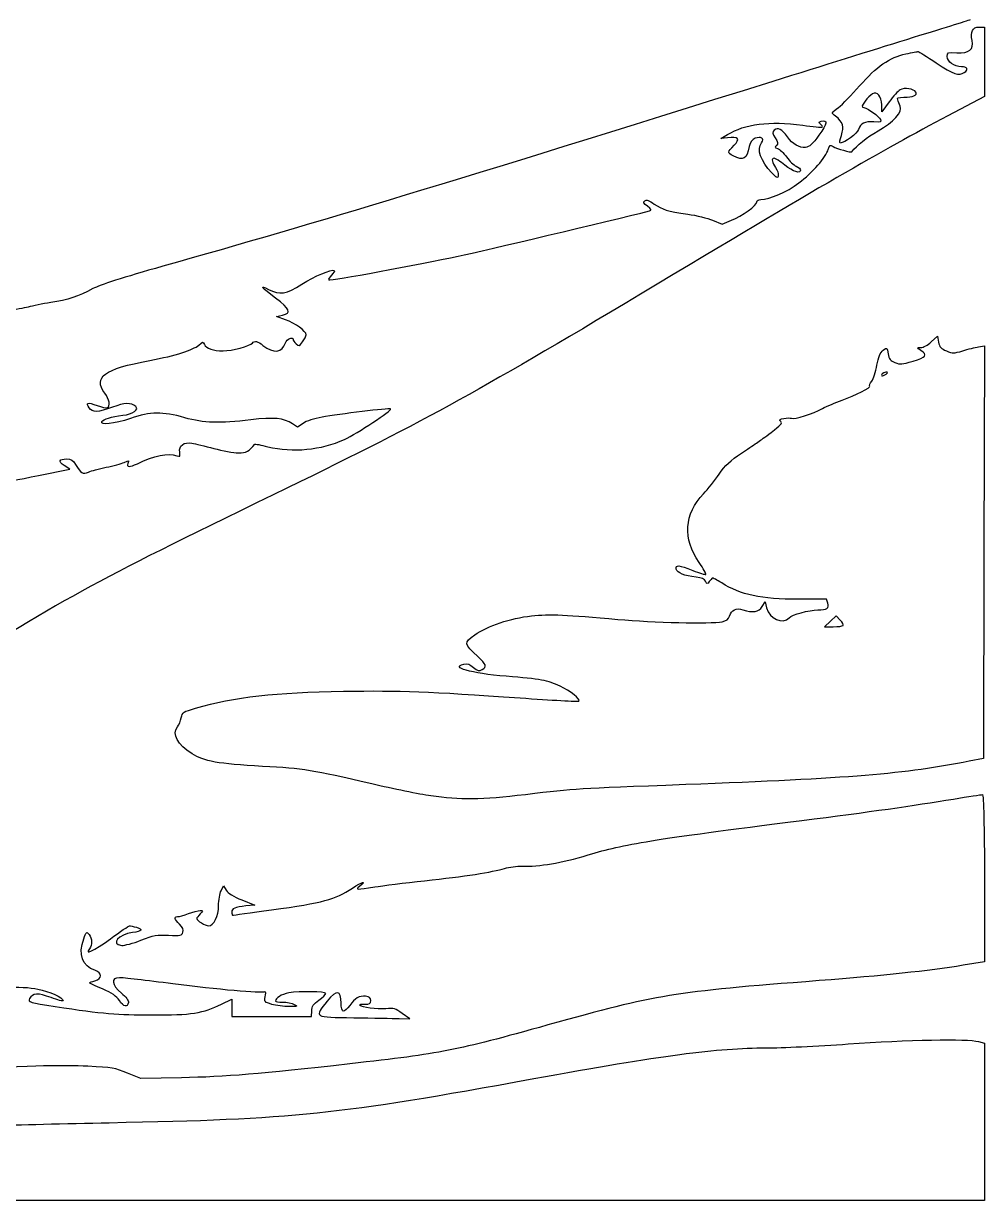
# Model space of a CAD drawing. Extents: x 0 to 500, y 0 to 193.
# Drawn here: x 451.8 to 500, y 0 to 59 of the extents above; entities that cross this region are included whole.
import ezdxf

# ---------------------------------------------------------------- set-up
doc = ezdxf.new("R2010")
doc.units = 0
doc.layers.add('Layer_1', color=7, linetype='CONTINUOUS')

msp = doc.modelspace()

# ---------------------------------------------------------------- linework, layer by layer
at = {"layer": 'Layer_1', "color": 7}
for points in [[(499.733286, 58.869343), (500.005616, 58.869343), (500.004616, 57.127853), (500.003616, 55.386353), (498.165706, 54.415943)], [(495.226636, 55.122953), (494.856886, 54.620863), (494.851886, 54.969843)], [(487.106733, 53.316603), (486.777423, 53.275003), (487.106733, 53.474003)], [(486.367653, 49.178173), (486.842823, 48.983983), (487.313573, 49.176373)], [(464.947573, 44.187353), (464.494863, 44.349183), (464.796733, 44.419983)], [(497.336786, 43.076873), (497.644236, 43.358913), (497.699136, 43.061583)], [(499.702826, 42.825343), (500.005086, 42.874343), (499.977286, 32.526483), (499.949486, 22.178633), (499.235986, 22.035933)], [(465.821433, 38.990493), (465.548753, 38.800323), (465.300133, 38.961843)], [(452.555873, 36.374803), (454.118493, 36.692833), (453.839483, 36.873153)], [(492.150576, 29.960723), (492.077476, 30.163963), (490.682293, 30.163963)], [(488.855423, 29.794523), (489.001913, 30.037463), (489.077213, 29.726783)], [(492.770206, 29.119493), (492.573566, 29.328533), (492.276906, 29.057303), (491.980246, 28.786073), (492.418436, 28.786073)], [(472.232723, 20.298763), (472.232943, 20.298683)], [(500.004036, 16.168293), (500.004036, 11.970933), (498.933786, 11.799463)], [(461.709893, 15.540803), (461.834993, 15.791083), (461.971583, 15.564543)], [(462.752073, 15.080143), (463.395973, 14.822283), (462.956893, 14.778083)], [(461.722503, 9.849923), (462.243903, 10.107723), (462.243903, 9.667693), (462.243903, 9.227663), (464.247193, 9.227663), (466.250483, 9.227663), (466.255483, 9.514303)], [(470.635383, 9.129903), (471.178313, 9.112903), (470.800033, 9.387343)], [(499.703206, 7.977543), (500.005066, 7.891643), (500.005066, 3.947463), (500.005066, 0.003273), (416.017403, 0.003273), (332.029433, 0.003273), (332.088933, 0.312473), (332.088083, 0.312653)], [(459.718683, 6.160183), (457.687953, 6.120183), (457.012543, 6.394563), (457.013093, 6.394473)]]:
    msp.add_lwpolyline(points, dxfattribs=at)
for points in [[(489.332223, 51.559513)], [(495.129806, 41.550083)], [(492.911726, 28.848273)]]:
    msp.add_lwpolyline(points, close=True, dxfattribs=at)
for points in [[(499.296356, 59.233123), (498.907036, 59.117163), (494.449576, 57.726453), (489.390883, 56.142663)], [(499.386566, 58.191713), (499.285966, 58.630413), (499.408266, 58.869343), (499.733286, 58.869343)], [(498.620276, 57.580723), (499.233776, 57.546723), (499.487986, 57.749393), (499.386566, 58.191713)], [(493.740766, 55.918923), (494.585016, 56.895053), (495.251956, 57.356553), (496.060296, 57.523963)], [(496.060296, 57.523963), (496.380576, 57.590263), (496.661476, 57.644563), (496.684526, 57.644563)], [(496.684526, 57.644563), (496.707626, 57.644563), (497.115356, 57.386203), (497.590696, 57.070433)], [(498.139536, 57.396323), (498.139536, 57.598633), (498.159436, 57.606283), (498.620276, 57.580723)], [(498.853036, 56.879063), (498.490256, 56.879063), (498.139536, 57.133313), (498.139536, 57.396323)], [(497.590696, 57.070433), (498.439796, 56.506383), (498.733766, 56.405483), (498.995736, 56.588173)], [(498.995736, 56.588173), (499.213566, 56.740083), (499.145386, 56.879063), (498.853036, 56.879063)], [(489.390883, 56.142663), (473.224443, 51.081173), (466.712483, 49.108293), (458.781453, 46.869163)], [(492.679686, 54.835853), (492.879906, 54.988283), (493.357396, 55.475673), (493.740766, 55.918923)], [(494.382566, 55.518573), (494.295466, 55.468173), (494.129586, 55.300943), (494.013936, 55.146993)], [(494.851886, 54.969843), (494.844886, 55.393353), (494.620476, 55.656253), (494.382566, 55.518573)], [(495.768656, 55.724763), (495.673956, 55.669963), (495.429996, 55.399113), (495.226636, 55.122953)], [(496.568206, 55.605993), (496.475806, 55.773843), (495.980576, 55.847413), (495.768656, 55.724763)], [(495.963826, 55.349253), (496.420386, 55.350253), (496.654056, 55.449983), (496.568206, 55.605993)], [(494.013936, 55.146993), (493.843916, 54.920653), (493.832536, 54.860003), (493.954436, 54.830123)], [(495.653256, 55.214113), (495.610056, 55.322143), (495.670156, 55.348303), (495.963826, 55.349253)], [(495.778766, 54.905833), (495.739166, 55.001733), (495.682766, 55.140433), (495.653256, 55.214113)], [(498.165706, 54.415943), (494.792436, 52.634883), (491.835986, 50.919413), (482.753793, 45.473213)], [(492.530946, 54.398403), (492.316156, 54.558343), (492.316486, 54.559323), (492.679686, 54.835853)], [(492.827016, 53.438143), (492.985546, 53.864333), (492.907316, 54.118183), (492.530946, 54.398403)], [(493.954436, 54.830123), (494.204516, 54.768823), (494.715236, 54.401763), (494.783416, 54.234313)], [(494.668406, 53.662393), (495.460086, 54.110333), (495.902556, 54.605843), (495.778766, 54.905833)], [(487.106733, 53.474003), (488.014483, 54.022573), (489.181163, 54.167223), (490.886806, 53.942673)], [(490.121753, 53.363543), (489.838083, 53.751143), (489.642963, 53.850933), (489.463543, 53.700163)], [(490.886806, 53.942673), (491.396146, 53.875573), (491.835396, 53.836463), (491.862926, 53.855673)], [(491.784826, 53.998313), (491.685026, 54.082213), (491.692926, 54.115753), (491.820526, 54.149903)], [(491.820526, 54.149903), (492.155206, 54.239503), (492.117866, 54.014273), (491.703716, 53.445513)], [(491.862926, 53.855673), (491.890526, 53.874873), (491.854926, 53.939073), (491.784826, 53.998313)], [(493.693236, 53.738463), (493.629136, 53.534813), (492.981776, 53.051603), (492.773116, 53.051603)], [(494.461186, 54.108853), (494.005326, 54.145953), (493.788666, 54.041453), (493.693236, 53.738463)], [(494.783416, 54.234313), (494.840616, 54.093753), (494.807116, 54.080683), (494.461186, 54.108853)], [(487.443733, 52.938043), (487.767833, 53.271103), (487.664633, 53.387033), (487.106733, 53.316603)], [(488.500483, 53.289993), (488.355463, 53.235893), (488.253923, 53.094713), (488.206243, 52.881013)], [(488.818273, 53.065503), (488.979863, 53.276033), (488.801273, 53.402223), (488.500483, 53.289993)], [(489.463543, 53.700163), (489.346113, 53.601463), (489.353783, 53.533353), (489.507643, 53.308353)], [(489.507643, 53.308353), (489.649913, 53.100313), (489.664153, 53.011003), (489.567943, 52.930193)], [(491.021956, 52.835563), (490.714023, 52.805163), (490.392343, 52.993823), (490.121753, 53.363543)], [(491.703716, 53.445513), (491.379486, 53.000233), (491.216966, 52.854823), (491.021956, 52.835563)], [(492.773116, 53.051603), (492.723716, 53.051603), (492.747916, 53.225553), (492.827016, 53.438143)], [(493.359126, 52.611093), (493.597896, 52.938503), (494.096286, 53.338693), (494.668406, 53.662393)], [(487.405533, 52.405923), (487.098143, 52.556063), (487.100233, 52.585093), (487.443733, 52.938043)], [(488.206243, 52.881013), (488.062503, 52.236573), (487.922403, 52.153453), (487.405533, 52.405923)], [(489.332173, 51.559533), (488.781173, 52.129543), (488.571513, 52.743953), (488.818273, 53.065503)], [(489.567943, 52.930193), (489.470343, 52.848193), (489.482943, 52.813443), (489.624143, 52.775653)], [(489.624143, 52.775653), (489.724303, 52.748853), (489.928363, 52.558883), (490.077603, 52.353503)], [(490.697563, 51.049943), (491.374656, 51.560393), (492.057406, 52.341653), (492.170256, 52.735103)], [(492.170256, 52.735103), (492.232656, 52.952743), (492.260656, 52.968423), (492.418216, 52.873783)], [(492.418216, 52.873783), (492.582816, 52.774883), (493.327056, 52.567113), (493.359126, 52.611093)], [(489.457433, 52.286733), (489.305123, 52.286733), (489.336943, 52.076513), (489.528333, 51.818463)], [(489.992673, 51.942263), (489.753533, 52.131723), (489.512673, 52.286733), (489.457433, 52.286733)], [(490.077603, 52.353503), (490.226833, 52.148123), (490.446833, 51.937453), (490.566473, 51.885343)], [(489.663923, 51.420373), (489.632323, 51.272643), (489.594023, 51.288733), (489.332223, 51.559513)], [(489.528333, 51.818463), (489.622533, 51.691383), (489.683573, 51.512253), (489.663923, 51.420373)], [(490.783993, 51.694203), (490.783993, 51.493633), (490.411603, 51.610403), (489.992673, 51.942263)], [(490.566473, 51.885343), (490.686113, 51.833243), (490.783993, 51.747233), (490.783993, 51.694203)], [(488.781333, 50.220023), (489.228903, 50.222023), (490.098673, 50.598463), (490.697563, 51.049943)], [(482.963743, 50.154333), (483.055243, 50.218133), (483.179013, 50.176433), (483.441323, 49.993553)], [(488.589233, 50.104673), (488.589233, 50.167673), (488.675633, 50.219613), (488.781333, 50.220023)], [(473.606953, 47.377183), (474.912443, 47.660593), (481.146853, 49.137163), (483.199533, 49.649103)], [(483.096703, 49.877813), (482.906693, 50.018863), (482.872243, 50.090523), (482.963743, 50.154333)], [(483.199533, 49.649103), (483.317983, 49.678603), (483.294433, 49.731103), (483.096703, 49.877813)], [(483.441323, 49.993553), (483.852243, 49.706993), (484.079663, 49.638303), (485.125243, 49.484913)], [(487.313573, 49.176373), (487.849713, 49.395473), (488.589233, 49.933623), (488.589233, 50.104673)], [(485.125243, 49.484913), (485.547233, 49.423013), (486.106313, 49.284983), (486.367653, 49.178173)], [(467.106453, 46.190863), (467.183453, 46.137163), (471.648453, 46.952003), (473.606953, 47.377183)], [(458.781453, 46.869163), (456.784643, 46.305413), (455.636753, 45.937803), (455.279723, 45.747763)], [(465.767683, 45.977493), (466.365083, 46.360493), (467.270043, 46.740213), (467.388523, 46.657593)], [(467.388523, 46.657593), (467.413223, 46.640393), (467.348723, 46.536043), (467.245203, 46.425823)], [(467.245203, 46.425823), (467.141633, 46.315603), (467.079193, 46.209873), (467.106453, 46.190863)], [(455.279723, 45.747763), (454.540523, 45.354273), (454.027793, 45.184873), (453.164923, 45.049063)], [(464.439983, 45.269653), (463.726093, 45.801843), (463.608423, 45.946983), (464.083233, 45.709663)], [(464.083233, 45.709663), (464.669303, 45.416733), (464.966783, 45.464033), (465.767683, 45.977493)], [(482.753793, 45.473213), (474.338113, 40.426703), (471.718773, 38.995413), (464.330033, 35.405813)], [(453.164923, 45.049063), (452.756123, 44.984763), (452.246183, 44.884703), (452.031723, 44.826813)], [(464.796733, 44.419983), (465.254583, 44.527433), (465.172113, 44.723853), (464.439983, 45.269653)], [(452.031723, 44.826813), (451.817263, 44.768913), (451.365453, 44.685933), (451.027683, 44.642393)], [(465.976753, 43.435023), (465.976753, 43.617433), (465.435883, 44.012803), (464.947573, 44.187353)], [(463.279713, 43.014993), (463.397533, 43.147933), (463.542483, 43.116963), (463.809533, 42.901793)], [(464.936443, 43.031603), (464.997243, 43.224703), (465.318133, 43.359033), (465.318133, 43.191393)], [(465.318133, 43.191393), (465.318133, 43.157393), (465.386133, 43.064663), (465.469153, 42.985443)], [(465.798463, 43.081843), (465.896563, 43.214073), (465.976753, 43.373003), (465.976753, 43.435023)], [(458.131843, 42.144713), (459.448393, 42.393293), (460.298103, 42.660323), (460.586733, 42.916213)], [(460.586733, 42.916213), (460.793963, 43.099933), (460.802473, 43.100933), (460.871293, 42.949713)], [(460.871293, 42.949713), (460.966793, 42.739883), (461.311823, 42.622343), (461.817983, 42.627213)], [(461.817983, 42.627213), (462.255963, 42.631213), (463.149983, 42.868593), (463.279713, 43.014993)], [(463.809533, 42.901793), (464.337243, 42.476583), (464.777623, 42.527313), (464.936443, 43.031603)], [(465.469153, 42.985443), (465.612393, 42.848833), (465.629373, 42.853813), (465.798463, 43.081843)], [(494.611446, 41.909743), (494.679546, 42.292483), (494.787446, 42.555003), (494.918236, 42.656403)], [(494.918236, 42.656403), (495.117936, 42.811203), (495.120506, 42.809433), (495.174846, 42.480923)], [(496.420916, 42.111133), (497.088616, 42.312793), (497.159116, 42.406223), (496.821386, 42.641733)], [(496.821386, 42.641733), (496.605666, 42.792173), (496.605566, 42.794833), (496.815386, 42.794833)], [(496.815386, 42.794833), (496.933136, 42.794833), (497.167586, 42.921653), (497.336786, 43.076873)], [(497.699136, 43.061583), (497.741836, 42.830313), (497.829756, 42.733503), (498.094916, 42.625863)], [(498.094916, 42.625863), (498.424676, 42.491983), (498.451566, 42.492183), (498.918186, 42.631863)], [(498.918186, 42.631863), (499.183496, 42.711363), (499.536586, 42.798373), (499.702826, 42.825343)], [(455.877973, 40.497553), (455.280563, 41.314183), (455.819673, 41.708143), (458.131843, 42.144713)], [(495.174846, 42.480923), (495.217346, 42.224203), (495.294816, 42.123703), (495.517186, 42.037033)], [(495.517186, 42.037033), (495.779566, 41.934773), (495.858416, 41.941233), (496.420916, 42.111133)], [(494.351016, 41.109983), (494.436416, 41.225203), (494.553636, 41.585093), (494.611446, 41.909743)], [(495.129806, 41.550113), (495.053706, 41.603213), (494.845426, 41.495313), (494.845426, 41.402823)], [(494.845426, 41.402823), (494.845426, 41.352023), (494.908426, 41.357923), (495.012736, 41.418223)], [(495.012736, 41.418223), (495.104736, 41.471523), (495.157436, 41.530813), (495.129806, 41.550083)], [(492.869656, 40.153873), (493.529066, 40.384743), (494.339656, 40.800073), (494.251216, 40.861743)], [(494.251216, 40.861743), (494.220616, 40.883043), (494.265616, 40.994763), (494.351016, 41.109983)], [(456.003973, 39.777333), (456.165483, 39.846933), (456.106243, 40.185523), (455.877973, 40.497553)], [(491.881736, 39.733483), (492.093046, 39.848443), (492.537606, 40.037613), (492.869656, 40.153873)], [(455.089403, 39.770663), (454.916313, 40.035583), (455.001503, 40.060203), (455.490053, 39.886483)], [(456.261683, 39.801863), (455.522563, 39.526803), (455.253383, 39.519633), (455.089403, 39.770663)], [(455.490053, 39.886483), (455.721263, 39.804283), (455.952543, 39.755163), (456.003973, 39.777333)], [(457.426303, 39.837163), (457.187463, 40.037853), (456.869903, 40.028223), (456.261683, 39.801863)], [(456.776393, 39.392043), (457.281523, 39.453143), (457.613043, 39.680243), (457.426303, 39.837163)], [(459.884553, 39.272773), (458.749213, 39.587293), (458.183973, 39.579343), (457.164653, 39.234473)], [(470.207593, 39.716023), (470.147093, 39.758223), (467.619763, 39.453873), (466.776383, 39.302833)], [(467.905853, 38.186053), (468.518223, 38.462123), (470.303753, 39.648963), (470.207593, 39.716023)], [(490.326793, 39.243113), (490.469913, 39.181413), (491.414566, 39.479343), (491.881736, 39.733483)], [(457.164653, 39.234473), (456.339223, 38.955223), (455.614773, 38.874673), (455.724643, 39.074363)], [(455.724643, 39.074363), (455.793443, 39.199423), (456.200283, 39.322293), (456.776393, 39.392043)], [(463.205593, 39.167123), (461.610833, 38.977553), (460.864563, 39.001293), (459.884553, 39.272773)], [(465.300133, 38.961843), (464.846303, 39.256693), (464.360043, 39.304353), (463.205593, 39.167123)], [(466.776383, 39.302833), (466.373263, 39.230633), (465.982573, 39.102863), (465.821433, 38.990493)], [(489.306823, 38.535903), (489.777243, 38.885273), (489.884373, 39.007813), (489.789243, 39.087733)], [(489.789243, 39.087733), (489.693643, 39.168133), (489.727543, 39.201083), (489.944843, 39.239113)], [(489.944843, 39.239113), (490.097673, 39.265913), (490.269553, 39.267513), (490.326793, 39.243113)], [(487.809293, 37.493753), (488.735373, 38.105553), (488.607633, 38.016653), (489.306823, 38.535903)], [(459.632053, 37.543923), (459.577253, 37.871123), (459.842883, 38.066943), (460.249243, 37.998933)], [(460.249243, 37.998933), (460.410893, 37.971833), (460.902573, 37.851273), (461.341853, 37.730943)], [(462.574233, 37.512143), (462.988143, 37.512143), (463.102163, 37.572843), (463.400823, 37.952503)], [(463.400823, 37.952503), (463.408823, 37.963103), (463.703543, 37.902803), (464.054963, 37.818533)], [(464.054963, 37.818533), (465.317693, 37.515573), (466.714143, 37.648843), (467.905853, 38.186053)], [(453.839483, 36.873153), (453.521113, 37.078913), (453.570583, 37.205913), (453.969083, 37.205913)], [(453.969083, 37.205913), (454.181693, 37.205913), (454.280623, 37.141913), (454.413143, 36.918843)], [(457.507563, 36.966293), (458.345903, 37.378043), (459.062373, 37.522513), (459.484543, 37.364943)], [(459.484543, 37.364943), (459.648803, 37.303643), (459.668313, 37.327343), (459.632053, 37.543923)], [(461.341853, 37.730943), (461.781123, 37.610603), (462.335703, 37.512143), (462.574233, 37.512143)], [(486.695473, 36.441013), (486.987553, 36.871723), (487.265773, 37.134683), (487.809293, 37.493753)], [(454.413143, 36.918843), (454.680373, 36.468993), (454.769143, 36.417713), (455.054843, 36.548263)], [(455.054843, 36.548263), (455.188803, 36.609463), (455.589353, 36.717133), (455.944943, 36.787493)], [(455.944943, 36.787493), (456.300543, 36.857893), (456.707273, 36.966493), (456.848803, 37.028893)], [(456.848803, 37.028893), (457.091573, 37.135923), (457.102033, 37.133313), (457.033503, 36.982793)], [(457.033503, 36.982793), (456.942003, 36.781733), (457.119203, 36.775573), (457.507563, 36.966293)], [(448.678083, 35.829353), (449.614693, 35.831353), (450.485313, 35.953413), (452.555873, 36.374803)], [(485.910373, 35.457063), (486.128033, 35.682473), (486.481323, 36.125243), (486.695473, 36.441013)], [(485.687493, 32.014543), (484.860873, 33.183253), (484.943243, 34.455533), (485.910373, 35.457063)], [(464.330033, 35.405813), (455.056873, 30.900743), (453.981193, 30.309353), (446.389273, 25.542363)], [(484.546993, 31.678393), (484.499893, 31.906203), (484.663013, 31.892713), (485.371053, 31.610193)], [(486.025653, 31.413073), (486.057853, 31.435473), (485.905613, 31.706153), (485.687493, 32.014543)], [(485.536363, 31.274193), (484.946673, 31.337993), (484.587003, 31.484893), (484.546993, 31.678393)], [(485.371053, 31.610193), (485.698943, 31.479363), (485.993513, 31.390663), (486.025653, 31.413073)], [(486.015953, 31.067453), (485.963853, 31.181923), (485.821273, 31.243393), (485.536363, 31.274193)], [(486.202993, 31.050953), (486.093973, 30.909533), (486.087563, 30.910093), (486.015953, 31.067453)], [(486.351673, 31.227253), (486.331973, 31.210853), (486.265073, 31.131453), (486.202993, 31.050953)], [(486.824493, 30.981793), (486.584133, 31.133223), (486.371363, 31.243683), (486.351673, 31.227253)], [(490.682293, 30.163963), (488.784023, 30.163963), (487.787123, 30.375293), (486.824493, 30.981793)], [(487.214763, 29.316563), (487.316923, 29.640943), (487.539863, 29.748563), (487.883493, 29.639373)], [(487.883493, 29.639373), (488.388573, 29.478883), (488.694563, 29.527733), (488.855423, 29.794523)], [(489.077213, 29.726783), (489.208363, 29.185413), (489.889883, 28.888283), (490.201723, 29.236513)], [(490.201723, 29.236513), (490.342963, 29.394203), (491.205406, 29.627433), (491.654256, 29.629293)], [(491.654256, 29.629293), (492.088266, 29.631293), (492.234146, 29.728493), (492.150576, 29.960723)], [(474.436493, 28.372103), (475.079443, 28.830623), (476.235573, 29.219783), (477.282333, 29.330033)], [(477.282333, 29.330033), (478.205443, 29.427233), (479.039043, 29.393833), (481.618213, 29.156143)], [(481.618213, 29.156143), (483.375563, 28.994193), (486.270533, 28.928383), (486.850963, 29.037183)], [(486.850963, 29.037183), (487.057063, 29.075783), (487.165063, 29.158753), (487.214763, 29.316563)], [(492.911726, 28.848263), (492.942026, 28.882463), (492.878326, 29.004513), (492.770206, 29.119493)], [(474.586063, 27.294473), (473.886883, 27.933253), (473.880953, 27.975933), (474.436493, 28.372103)], [(492.418436, 28.786073), (492.659436, 28.786073), (492.881426, 28.814073), (492.911726, 28.848273)], [(474.799543, 26.635183), (475.058353, 26.784973), (475.022463, 26.895793), (474.586063, 27.294473)], [(476.014543, 26.300143), (474.223423, 26.446253), (473.164863, 26.752443), (473.893393, 26.913693)], [(473.893393, 26.913693), (474.069703, 26.952693), (474.187403, 26.912693), (474.374363, 26.748873)], [(474.374363, 26.748873), (474.588153, 26.561893), (474.646133, 26.546393), (474.799543, 26.635183)], [(478.717803, 25.806183), (478.096783, 26.093043), (477.728623, 26.160313), (476.014543, 26.300143)], [(460.432743, 24.702763), (462.382353, 25.261913), (464.446273, 25.497643), (467.845223, 25.549343)], [(467.845223, 25.549343), (470.734073, 25.593243), (472.088153, 25.542343), (476.707133, 25.215243)], [(479.653143, 25.055423), (479.766923, 25.134823), (479.218703, 25.574803), (478.717803, 25.806183)], [(476.707133, 25.215243), (478.292533, 25.103003), (479.618243, 25.031083), (479.653143, 25.055423)], [(459.521133, 23.757983), (459.593333, 23.849983), (459.679733, 24.057643), (459.713223, 24.219533)], [(459.713223, 24.219533), (459.770323, 24.495633), (459.814923, 24.525573), (460.432743, 24.702763)], [(460.253593, 22.412443), (459.516723, 22.876693), (459.235283, 23.393693), (459.521133, 23.757983)], [(463.780703, 21.782313), (461.545633, 21.905983), (460.864253, 22.027713), (460.253593, 22.412443)], [(499.235986, 22.035933), (496.079036, 21.404573), (493.221006, 21.169023), (485.020863, 20.864343)], [(469.269173, 20.900143), (466.252223, 21.606333), (465.880043, 21.666163), (463.780703, 21.782313)], [(472.232943, 20.298683), (471.659393, 20.382183), (470.325703, 20.652833), (469.269173, 20.900143)], [(485.020863, 20.864343), (479.339023, 20.653233), (479.649583, 20.672733), (476.972803, 20.358963)], [(476.972803, 20.358963), (474.757683, 20.099303), (473.695743, 20.085833), (472.232723, 20.298763)], [(490.838296, 19.065303), (494.261596, 19.500963), (496.430656, 19.807853), (498.446816, 20.141773)], [(498.446816, 20.141773), (499.190236, 20.264903), (499.844736, 20.365643), (499.901256, 20.365643)], [(499.901256, 20.365643), (499.963856, 20.365643), (500.004036, 18.725073), (500.004036, 16.168293)], [(480.126553, 17.340413), (482.015273, 17.904403), (483.141703, 18.085803), (490.838296, 19.065303)], [(476.801313, 16.773863), (477.697793, 16.749863), (478.748723, 16.928973), (480.126553, 17.340413)], [(471.918963, 16.043393), (473.944153, 16.262873), (475.322223, 16.474543), (475.933853, 16.660093)], [(475.933853, 16.660093), (476.162043, 16.729293), (476.552393, 16.780523), (476.801313, 16.773863)], [(468.297953, 15.676513), (468.800953, 16.004623), (469.039303, 16.061193), (468.647873, 15.759513)], [(469.414893, 15.734213), (469.804713, 15.797213), (470.931543, 15.936393), (471.918963, 16.043393)], [(461.584773, 14.796813), (461.584773, 15.068353), (461.641073, 15.403153), (461.709893, 15.540803)], [(461.971583, 15.564543), (462.060783, 15.416613), (462.331623, 15.248523), (462.752073, 15.080143)], [(464.237803, 14.581393), (466.876473, 14.946393), (467.391723, 15.085383), (468.297953, 15.676513)], [(468.647873, 15.759513), (468.427713, 15.589863), (468.506603, 15.587253), (469.414893, 15.734213)], [(461.078313, 13.782383), (461.340883, 13.782383), (461.584773, 14.270883), (461.584773, 14.796813)], [(462.956893, 14.778083), (462.401473, 14.722183), (462.243393, 14.653213), (462.243393, 14.466813)], [(459.623423, 13.861993), (459.358223, 14.112143), (459.325883, 14.241683), (459.528623, 14.241683)], [(459.528623, 14.241683), (459.605023, 14.241683), (459.851783, 14.310583), (460.077073, 14.394783)], [(460.077073, 14.394783), (460.302353, 14.478983), (460.563753, 14.547883), (460.657963, 14.547883)], [(460.657963, 14.377753), (460.563963, 14.284153), (460.487083, 14.180833), (460.487083, 14.148103)], [(460.657963, 14.547883), (460.813033, 14.547883), (460.813063, 14.531783), (460.657963, 14.377753)], [(462.243393, 14.466813), (462.243393, 14.385113), (462.264093, 14.318233), (462.289393, 14.318233)], [(462.289393, 14.318233), (462.314693, 14.318233), (463.191483, 14.436653), (464.237803, 14.581393)], [(456.154643, 13.131713), (456.645233, 13.489583), (457.076653, 13.782383), (457.113353, 13.782383)], [(457.113353, 13.782383), (457.150053, 13.782383), (457.309773, 13.747983), (457.468273, 13.705983)], [(457.468273, 13.705983), (457.827003, 13.610883), (457.748793, 13.508313), (457.269713, 13.445643)], [(459.791073, 13.458173), (459.835273, 13.580983), (459.779873, 13.714423), (459.623423, 13.861993)], [(460.487083, 14.148103), (460.487083, 14.048073), (460.916603, 13.782383), (461.078313, 13.782383)], [(455.382983, 11.548613), (454.741713, 11.752363), (454.526493, 12.354373), (454.817013, 13.131713)], [(454.817013, 13.131713), (454.949923, 13.487313), (454.969233, 13.502603), (455.089313, 13.347253)], [(455.104913, 12.629123), (454.845473, 12.291053), (455.301613, 12.509443), (456.154643, 13.131713)], [(455.089313, 13.347253), (455.248923, 13.140803), (455.255783, 12.825653), (455.104913, 12.629123)], [(457.269713, 13.445643), (456.564843, 13.353443), (456.147343, 12.858963), (456.725713, 12.801363)], [(456.725713, 12.801363), (456.859133, 12.788063), (457.293513, 12.904033), (457.691003, 13.059043)], [(457.691003, 13.059043), (458.347983, 13.315263), (458.473343, 13.337883), (459.069383, 13.307823)], [(459.069383, 13.307823), (459.687493, 13.276623), (459.728833, 13.285223), (459.791073, 13.458173)], [(455.382983, 11.026613), (455.756473, 11.125613), (455.756333, 11.429903), (455.382983, 11.548613)], [(498.933786, 11.799463), (497.162616, 11.515673), (494.957486, 11.280883), (491.716446, 11.030973)], [(449.400893, 10.554033), (449.969183, 10.733053), (451.753103, 10.766203), (452.514263, 10.611933)], [(455.108563, 10.924563), (455.108563, 10.940663), (455.232053, 10.986563), (455.382983, 11.026613)], [(455.758913, 10.615333), (455.401213, 10.769293), (455.108563, 10.908453), (455.108563, 10.924563)], [(456.607333, 11.179713), (456.164283, 11.179713), (456.209723, 10.823583), (456.705633, 10.409693)], [(459.295553, 10.869753), (457.977283, 11.040233), (456.767573, 11.179713), (456.607333, 11.179713)], [(463.911003, 10.462933), (463.729143, 10.387933), (461.506163, 10.583883), (459.295553, 10.869753)], [(491.716446, 11.030973), (484.318303, 10.460523), (483.626493, 10.347553), (478.105053, 8.808363)], [(452.099443, 10.135363), (452.001243, 9.956943), (452.121943, 9.919123), (453.389333, 9.730923)], [(453.176603, 10.182263), (452.531463, 10.422343), (452.250613, 10.410123), (452.099443, 10.135363)], [(452.514263, 10.611933), (453.092263, 10.494763), (453.791673, 10.172793), (453.791673, 10.023893)], [(453.791673, 10.023893), (453.791673, 9.985093), (453.514893, 10.056393), (453.176603, 10.182263)], [(456.609623, 10.032493), (456.464863, 10.251353), (456.228813, 10.413073), (455.758913, 10.615333)], [(456.705633, 10.409693), (456.932073, 10.220693), (457.081493, 10.019783), (457.062393, 9.930013)], [(464.256483, 9.840353), (463.886633, 9.948123), (463.865493, 9.972563), (463.924203, 10.224813)], [(463.924203, 10.224813), (463.958703, 10.372983), (463.952703, 10.480123), (463.911003, 10.462933)], [(465.108633, 10.416293), (464.729633, 10.345093), (464.438963, 10.163663), (464.438963, 9.998223)], [(466.963653, 10.381293), (466.963653, 10.489543), (465.632503, 10.514623), (465.108633, 10.416293)], [(466.255483, 9.514303), (466.259483, 9.730113), (466.347683, 9.863423), (466.612233, 10.053793)], [(466.612233, 10.053793), (466.805513, 10.192853), (466.963653, 10.340233), (466.963653, 10.381293)], [(467.732403, 9.907223), (467.732403, 10.569183), (467.509203, 10.599483), (467.030493, 10.002523)], [(468.961263, 10.247813), (468.642603, 10.279313), (468.432383, 10.158413), (468.161223, 9.787753)], [(469.214283, 10.031423), (469.214283, 10.172973), (469.148383, 10.229313), (468.961263, 10.247813)], [(453.389333, 9.730923), (455.829133, 9.368623), (456.474663, 9.312343), (458.237323, 9.308273)], [(457.062393, 9.930013), (457.007293, 9.671203), (456.820653, 9.713463), (456.609623, 10.032493)], [(458.237323, 9.308273), (460.223293, 9.303273), (460.798513, 9.393073), (461.722503, 9.849923)], [(465.121503, 9.727703), (464.862973, 9.726703), (464.473713, 9.777103), (464.256483, 9.840353)], [(464.438963, 9.998223), (464.438963, 9.974423), (464.602413, 9.954923), (464.802183, 9.954923)], [(464.802183, 9.954923), (465.001943, 9.954923), (465.261263, 9.904323), (465.378473, 9.842533)], [(465.378473, 9.842533), (465.576623, 9.738013), (465.558633, 9.729973), (465.121503, 9.727703)], [(467.030493, 10.002523), (466.369683, 9.178503), (466.339693, 9.197223), (468.363573, 9.170103)], [(467.839943, 9.495573), (467.780743, 9.495573), (467.732403, 9.680813), (467.732403, 9.907223)], [(468.161223, 9.787753), (468.043663, 9.627053), (467.899083, 9.495573), (467.839943, 9.495573)], [(468.666903, 9.800103), (468.633203, 9.838203), (468.742503, 9.862703), (468.909913, 9.854703)], [(469.971563, 9.620013), (469.507423, 9.576913), (468.775173, 9.677913), (468.666903, 9.800103)], [(468.909913, 9.854703), (469.166993, 9.842303), (469.214283, 9.869803), (469.214283, 10.031423)], [(470.800033, 9.387343), (470.456553, 9.636623), (470.380323, 9.658033), (469.971563, 9.620013)], [(468.363573, 9.170103), (469.314453, 9.157403), (470.336763, 9.139303), (470.635383, 9.129903)], [(478.105053, 8.808363), (473.389803, 7.493913), (472.845303, 7.387013), (468.160193, 6.855863)], [(489.046883, 7.657973), (489.811853, 7.657973), (491.664216, 7.746273), (493.163236, 7.854033)], [(493.163236, 7.854033), (496.105326, 8.065483), (499.189706, 8.123723), (499.703206, 7.977543)], [(477.392583, 6.113713), (483.830903, 7.290793), (486.599323, 7.657623), (489.046883, 7.657973)], [(455.021423, 6.732633), (453.739013, 6.794733), (452.699073, 6.772533), (448.106683, 6.584623)], [(457.013093, 6.394473), (456.380913, 6.651293), (456.253413, 6.672933), (455.021423, 6.732633)], [(468.160193, 6.855863), (463.626923, 6.341913), (461.956963, 6.204293), (459.718683, 6.160183)], [(456.097333, 3.905533), (465.410263, 4.090063), (467.520773, 4.308913), (477.392583, 6.113713)], [(450.334443, 3.757693), (451.360783, 3.796493), (453.954093, 3.863063), (456.097333, 3.905533)]]:
    msp.add_open_spline(points, degree=3, dxfattribs=at)

doc.saveas('drawing.dxf')
